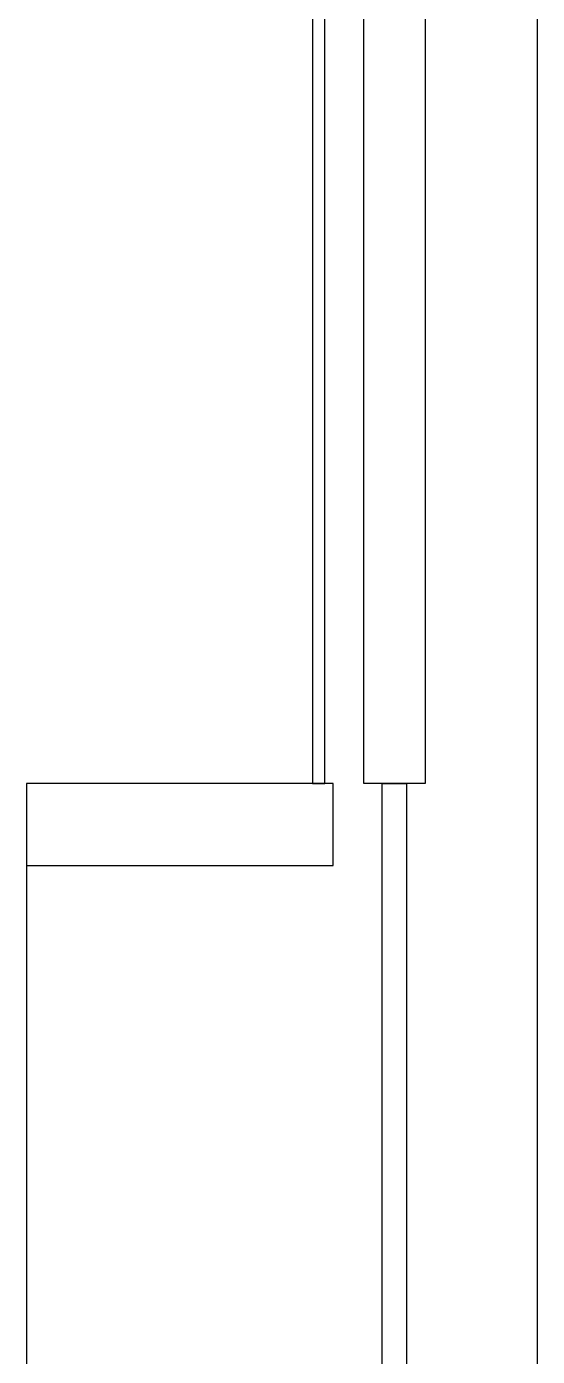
# Model space of a CAD drawing. Header units: millimetres. Extents: x 50157 to 283139, y 29188 to 187058.
# Drawn here: x 160421 to 160671, y 104088 to 104738 of the extents above; entities that cross this region are included whole.
import ezdxf

# ---------------------------------------------------------------- set-up
doc = ezdxf.new("R2010")
doc.units = ezdxf.units.MM
doc.linetypes.add('D_HIDDEN', pattern=[0.35, 0.2, -0.15])
doc.layers.add('A-DOOR-F', color=4, linetype='Continuous')
doc.layers.add('H-PAT 8', color=8, linetype='Continuous')

# ---------------------------------------------------------------- blocks, each defined once
blk = doc.blocks.new('A$C3BCF481C')
at = {"ltscale": 0.1, "elevation": 0}
for points in [[(34.5, 174), (980, 174), (980, 186), (34.5, 186)], [(980, 0), (940, 0), (940, 150), (980, 150)], [(1850, 140), (980, 140), (980, 146), (1850, 146)]]:
    blk.add_lwpolyline(points, close=True, dxfattribs=at)
at = {"layer": 'H-PAT 8', "linetype": 'D_HIDDEN'}
for p, q in [((30, 250, 0), (1820, 250, 0)), ((940, 0, 0), (40, 0, 0))]:
    blk.add_line(p, q, dxfattribs=at)
blk.add_lwpolyline([(980, 165), (1812.5, 165), (1812.5, 195), (980, 195), (980, 165)], dxfattribs=at)
blk = doc.blocks.new('T-2')
at = {"layer": 'A-DOOR-F', "xscale": -1, "rotation": 270.0000103843635}
blk.add_blockref('A$C3BCF481C', (-2597258.46, 747665.14, 0), dxfattribs=at)

msp = doc.modelspace()

# ---------------------------------------------------------------- block references
msp.add_blockref('T-2', (2757679.08, -644277.3))

doc.saveas('drawing.dxf')
